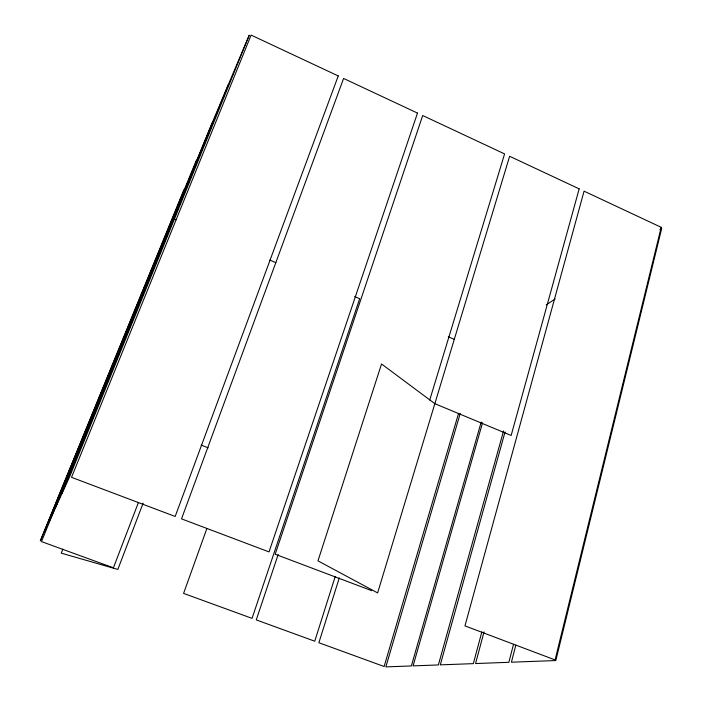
<?xml version="1.0" encoding="UTF-8"?>
<svg xmlns="http://www.w3.org/2000/svg" width="702" height="702" viewBox="0 0 702 702"><rect width="100%" height="100%" fill="white"/><g stroke="black" fill="none" stroke-linecap="round" stroke-linejoin="round"><path stroke-width="1.05" d="M513.522 644.296L508.862 662.302L475.552 663.548L484.047 631.853M515.786 645.243L511.416 662.205L555.817 660.547L661.679 228.51L659.862 229.712M481.853 631.897L473.332 663.636L440.294 664.864L505.063 431.905M503.553 430.967L438.381 664.934L413.083 665.882L482.537 422.806M481.195 422.042L411.381 665.944L385.854 666.9L460.24 413.452M458.564 413.381L384.134 666.514L318.875 642.725L339.268 577.992M429.712 400.052L504.598 153.913L422.692 115.523L275.175 554.229L371.709 590.68M335.223 576.474L314.742 641.216L256.265 619.901L278.185 554.527M206.923 528.404L183.573 593.401L252.044 618.357L359.678 298.701L354.694 296.551M143.111 503.176L117.839 569.436L61.276 553.158L62.89 549.104M138.452 502.395L113.408 567.813L41.479 541.593L62.934 488.925M63.759 486.898L65.821 481.835M66.646 479.808L76.966 454.484M77.79 452.457L79.852 447.393M80.677 445.366L86.039 432.195M86.864 430.177L87.689 428.15M90.163 422.069L91.813 418.015M93.05 414.979L93.875 412.952M96.349 406.879L97.174 404.852M98.008 402.825L98.833 400.798M99.658 398.771L101.72 393.708M104.607 386.618L106.256 382.564M109.968 373.446L110.793 371.419M111.618 369.401L114.917 361.293M121.104 346.104L122.753 342.049M124.824 336.986L131.011 321.788M131.836 319.761L133.898 314.698M134.723 312.671L142.971 292.418M143.796 290.391L147.92 280.256M148.754 278.238L157.002 257.976M157.827 255.949L171.025 223.534M171.85 221.507L173.087 218.471M183.968 189.61L40.321 540.909L196.376 160.24M212.171 122.885L44.893 530.896M228.282 84.749L213.259 120.305L55.16 508.423L49.509 520.796M55.537 507.59L61.302 494.971L229.343 82.248L249.21 35.249L69.524 476.965L61.75 493.997M546.191 304.896L555.115 298.999M201.141 445.086L208.187 447.85M174.087 218.901L176.07 219.752M269.822 260.065L275.868 262.662M448.288 336.793L454.308 339.382M661.205 227.316L555.089 659.924L464.961 625.886L584.064 191.163L661.205 227.316M579.168 188.864L511.153 435.468L434.836 403.676L381.537 363.978L317.971 560.854L377.632 592.918L509.634 156.274L579.168 188.864M417.488 113.083L269.024 551.904L181.528 518.866L343.594 78.448L417.488 113.083M338.241 75.939L175.167 516.461L71.516 477.325L251.114 35.1L338.241 75.939"/></g></svg>
